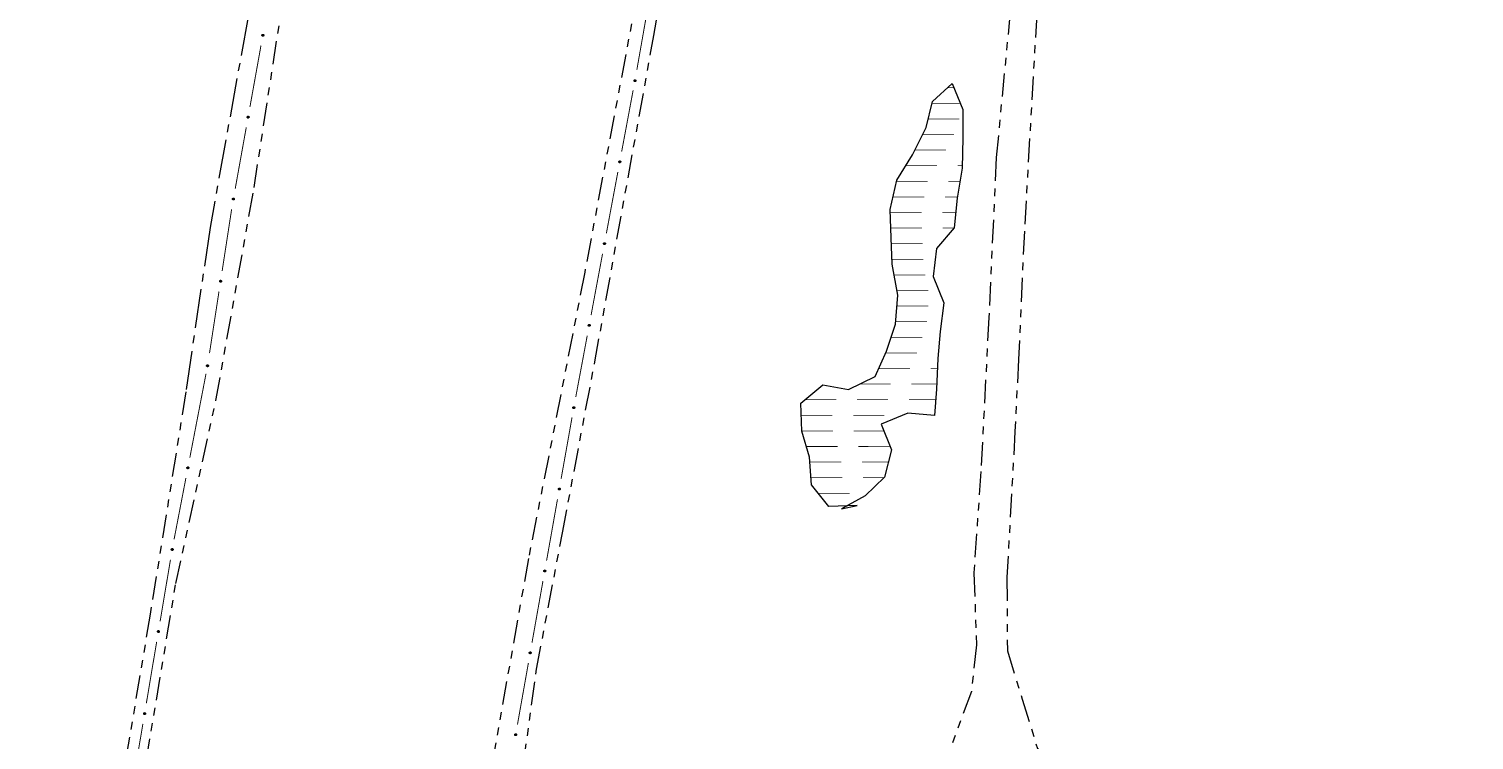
# Model space of a CAD drawing. Extents: x 211453 to 215163, y 4877397 to 4881305.
# Drawn here: x 212561.8 to 212840, y 4878526.8 to 4878663.6 of the extents above; entities that cross this region are included whole.
import ezdxf

# ---------------------------------------------------------------- set-up
doc = ezdxf.new("R2010")
doc.units = 0
doc.header["$LTSCALE"] = 1.5
doc.header["$MEASUREMENT"] = 0
for name, pattern in [('TRACO_00', [10, -10]), ('TRACO_13', [8, 5, -1, 1, -1]), ('TRACO_25', [8, 3, -1, 1, -1, 1, -1])]:
    doc.linetypes.add(name, pattern=pattern)
for name, color, linetype in [('HD-AREA-SUJ-INUND', 160, 'CONTINUOUS'), ('SV-EIXO-RUA-N-PAV', 6, 'CONTINUOUS'), ('SV-RUA-NAO-PAV', 7, 'CONTINUOUS')]:
    doc.layers.add(name, color=color, linetype=linetype)

# ---------------------------------------------------------------- blocks, each defined once
blk = doc.blocks.new('*X7')
at = {"layer": 'HD-AREA-SUJ-INUND', "const_width": 0.13}
for points in [[(212738.659277, 4878652.273195), (212739.659277, 4878652.273603)], [(212739.659277, 4878652.273603), (212739.859257, 4878652.273207)], [(212735.672146, 4878649.273132), (212740.672146, 4878649.274092)], [(212740.672146, 4878649.274092), (212741.10892, 4878649.273186)], [(212734.945104, 4878646.273092), (212740.945104, 4878646.274133)], [(212733.870715, 4878643.273048), (212739.870715, 4878643.274014)], [(212732.362403, 4878640.273), (212738.362403, 4878640.273887)], [(212730.59743, 4878637.272949), (212736.59743, 4878637.273765)], [(212740.59743, 4878637.274308), (212741.485349, 4878637.273058)], [(212728.826561, 4878634.272899), (212734.826561, 4878634.273668)], [(212738.826561, 4878634.274181), (212740.826561, 4878634.274438)], [(212740.826561, 4878634.274438), (212741.051783, 4878634.273021)], [(212728.160508, 4878631.272859), (212734.160508, 4878631.273623)], [(212738.160508, 4878631.274133), (212740.160508, 4878631.274388)], [(212740.160508, 4878631.274388), (212740.557611, 4878631.272983)], [(212727.643441, 4878628.272821), (212733.643441, 4878628.273579)], [(212737.643441, 4878628.274085), (212739.643441, 4878628.274338)], [(212739.643441, 4878628.274338), (212740.231205, 4878628.272947)], [(212727.738056, 4878625.272789), (212733.738056, 4878625.273561)], [(212737.738056, 4878625.274076), (212739.738056, 4878625.274334)], [(212739.738056, 4878625.274334), (212739.869804, 4878625.27291)], [(212727.844264, 4878622.272757), (212733.844263, 4878622.273631)], [(212727.969154, 4878619.272725), (212733.969154, 4878619.273658)], [(212728.38645, 4878616.272696), (212734.38645, 4878616.273676)], [(212728.935187, 4878613.272669), (212734.935187, 4878613.273617)], [(212728.926711, 4878610.272636), (212734.926711, 4878610.273536)], [(212728.679712, 4878607.2726), (212734.679712, 4878607.273508)], [(212727.797619, 4878604.272558), (212733.797618, 4878604.273439)], [(212726.757535, 4878601.272515), (212732.757535, 4878601.273361)], [(212736.757535, 4878601.273926), (212736.855866, 4878601.272616)], [(212725.403251, 4878598.272468), (212731.40325, 4878598.273269)], [(212735.40325, 4878598.273804), (212736.40325, 4878598.273937)], [(212736.40325, 4878598.273937), (212736.682834, 4878598.272581)], [(212721.674303, 4878595.272398), (212727.674303, 4878595.273096)], [(212731.674303, 4878595.273562), (212735.674303, 4878595.274027)], [(212735.674303, 4878595.274027), (212736.556941, 4878595.272547)], [(212711.215049, 4878592.27226), (212717.215049, 4878592.272799)], [(212721.215049, 4878592.273158), (212727.215049, 4878592.273697)], [(212731.215049, 4878592.274056), (212736.215049, 4878592.274504)], [(212736.215049, 4878592.274504), (212736.351595, 4878592.272512)], [(212710.484457, 4878589.27222), (212716.484457, 4878589.27283)], [(212720.484457, 4878589.273237), (212726.484457, 4878589.273847)], [(212736.039496, 4878589.272476), (212736.107333, 4878589.272476)], [(212710.60243, 4878586.272188), (212716.60243, 4878586.272866)], [(212720.60243, 4878586.273318), (212725.60243, 4878586.273883)], [(212725.60243, 4878586.273883), (212726.39321, 4878586.272346)], [(212711.485507, 4878583.272164), (212717.485507, 4878583.272835)], [(212721.485507, 4878583.273282), (212727.485507, 4878583.273952)], [(212712.173176, 4878580.272138), (212718.173176, 4878580.272831)], [(212722.173176, 4878580.273294), (212727.173176, 4878580.273871)], [(212727.173176, 4878580.273871), (212727.264697, 4878580.272289)], [(212712.388768, 4878577.272107), (212718.388768, 4878577.272827)], [(212722.388768, 4878577.273307), (212725.388768, 4878577.273666)], [(212725.388768, 4878577.273666), (212726.388174, 4878577.272247)], [(212713.791463, 4878574.272088), (212719.791462, 4878574.27296)]]:
    blk.add_lwpolyline(points, dxfattribs=at)

msp = doc.modelspace()

# ---------------------------------------------------------------- linework, layer by layer
at = {"layer": 'HD-AREA-SUJ-INUND', "linetype": 'TRACO_00'}
msp.add_polyline3d([(212721.250068, 4878571.901729, 13.158482), (212715.819497, 4878571.752213, 13.139564), (212712.487967, 4878575.891708, 13.139564), (212712.106444, 4878581.200735, 13.139564), (212710.604879, 4878586.209913, 13.139564), (212710.393355, 4878591.588912, 13.139564), (212714.672846, 4878595.147879, 13.139564), (212719.60365, 4878594.257634, 13.139564), (212724.723528, 4878596.76673, 13.139564), (212726.912424, 4878601.615628, 13.139564), (212728.641172, 4878606.804501, 13.139564), (212729.099672, 4878612.373408, 13.139564), (212728.007884, 4878618.34237, 13.139564), (212727.796445, 4878623.421426, 13.139564), (212727.624909, 4878628.86041, 13.139564), (212728.883471, 4878634.529232, 13.139564), (212731.912461, 4878639.37806, 13.139564), (212734.5413, 4878644.606849, 13.139564), (212735.760036, 4878649.635795, 13.139564), (212739.529505, 4878653.064829, 13.139564), (212741.591117, 4878648.115594, 13.139564), (212741.622642, 4878642.656625, 13.139564), (212741.474248, 4878636.837739, 13.139564), (212740.515762, 4878631.018921, 13.139564), (212739.927278, 4878625.340045, 13.139564), (212736.538, 4878621.381079, 13.139564), (212735.879439, 4878615.952162, 13.139564), (212737.921071, 4878610.922943, 13.139564), (212737.212527, 4878605.414045, 13.139564), (212736.763928, 4878600.205069, 13.139564), (212736.51555, 4878594.286211, 13.139564), (212736.106903, 4878589.267195, 13.139564), (212730.996215, 4878589.667548, 13.139564), (212725.846211, 4878587.598372, 13.139564), (212727.887821, 4878582.649137, 13.139564), (212726.509131, 4878577.390249, 13.139564), (212722.80972, 4878573.781242, 13.139564), (212718.249905, 4878571.2721, 13.139564)], close=True, dxfattribs=at)
at = {"layer": 'SV-EIXO-RUA-N-PAV', "const_width": 0.18}
for points in [[(212680.928091, 4878667.539132), (212678.842667, 4878655.721729)], [(212606.494106, 4878660.397063), (212604.366951, 4878648.587101)], [(212678.12829, 4878651.786092), (212675.92029, 4878639.990977)], [(212603.6579, 4878644.650446), (212601.530745, 4878632.840484)], [(212675.18429, 4878636.059272), (212672.976291, 4878624.264157)], [(212600.846565, 4878628.899674), (212599.018957, 4878617.039664)], [(212672.240291, 4878620.332452), (212670.032291, 4878608.537337)], [(212598.409754, 4878613.086327), (212596.582146, 4878601.226316)], [(212669.296291, 4878604.605632), (212667.088292, 4878592.810517)], [(212595.915795, 4878597.282894), (212595.15785, 4878593.35536)], [(212595.072627, 4878592.913752), (212592.798792, 4878581.131151)], [(212595.15785, 4878593.35536), (212595.072627, 4878592.913752)], [(212666.369146, 4878588.875736), (212664.26805, 4878577.06111)], [(212592.040847, 4878577.203618), (212589.767012, 4878565.421018)], [(212663.567684, 4878573.122901), (212661.466588, 4878561.308275)], [(212589.067603, 4878561.482914), (212587.077131, 4878549.649148)], [(212660.766223, 4878557.370066), (212658.665126, 4878545.55544)], [(212586.41364, 4878545.70456), (212584.423168, 4878533.870794)], [(212657.964761, 4878541.617231), (212655.863665, 4878529.802605)], [(212583.759677, 4878529.926205), (212581.769205, 4878518.092439)]]:
    msp.add_lwpolyline(points, dxfattribs=at)
at = {"layer": 'SV-EIXO-RUA-N-PAV'}
for points in [[(212606.982438, 4878662.487282), (212607.01091, 4878662.447515), (212607.027248, 4878662.407516), (212607.031273, 4878662.370232), (212607.026238, 4878662.336358), (212607.017185, 4878662.302283), (212607.000477, 4878662.269942), (212606.973983, 4878662.238155), (212606.934292, 4878662.209314), (212606.892216, 4878662.195271), (212606.855875, 4878662.189369), (212606.820251, 4878662.192585), (212606.787296, 4878662.201935), (212606.754276, 4878662.2204), (212606.722326, 4878662.247564), (212606.694291, 4878662.288177), (212606.678542, 4878662.327501), (212606.675596, 4878662.363666), (212606.679056, 4878662.39946), (212606.688716, 4878662.434136), (212606.705299, 4878662.465788), (212606.732707, 4878662.497908), (212606.773158, 4878662.525048), (212606.8122, 4878662.541203), (212606.848314, 4878662.544656), (212606.883477, 4878662.540456), (212606.917764, 4878662.531791), (212606.950972, 4878662.51635), (212606.982438, 4878662.487282)], [(212678.609428, 4878653.758064), (212678.637627, 4878653.718103), (212678.653691, 4878653.677992), (212678.65746, 4878653.640682), (212678.652194, 4878653.606843), (212678.642907, 4878653.572831), (212678.625978, 4878653.540606), (212678.599267, 4878653.509001), (212678.559379, 4878653.480433), (212678.517208, 4878653.466677), (212678.480827, 4878653.461025), (212678.445226, 4878653.464484), (212678.412336, 4878653.47406), (212678.379444, 4878653.492751), (212678.34768, 4878653.520133), (212678.319924, 4878653.560937), (212678.304445, 4878653.600368), (212678.301747, 4878653.636552), (212678.305451, 4878653.672322), (212678.315349, 4878653.706931), (212678.332148, 4878653.738469), (212678.359775, 4878653.7704), (212678.400412, 4878653.797262), (212678.439564, 4878653.813149), (212678.4757, 4878653.816355), (212678.510833, 4878653.811915), (212678.54506, 4878653.803015), (212678.578162, 4878653.787347), (212678.609428, 4878653.758064)], [(212604.146232, 4878646.740665), (212604.174703, 4878646.700899), (212604.191042, 4878646.660899), (212604.195066, 4878646.623615), (212604.190032, 4878646.589741), (212604.180979, 4878646.555666), (212604.164271, 4878646.523326), (212604.137777, 4878646.491539), (212604.098086, 4878646.462698), (212604.05601, 4878646.448654), (212604.019669, 4878646.442752), (212603.984044, 4878646.445968), (212603.95109, 4878646.455318), (212603.91807, 4878646.473784), (212603.886119, 4878646.500947), (212603.858085, 4878646.54156), (212603.842336, 4878646.580884), (212603.83939, 4878646.617049), (212603.84285, 4878646.652843), (212603.85251, 4878646.68752), (212603.869093, 4878646.719171), (212603.896501, 4878646.751292), (212603.936952, 4878646.778431), (212603.975994, 4878646.794586), (212604.012108, 4878646.798039), (212604.04727, 4878646.79384), (212604.081557, 4878646.785175), (212604.114766, 4878646.769733), (212604.146232, 4878646.740665)], [(212675.686929, 4878638.146097), (212675.715127, 4878638.106137), (212675.731191, 4878638.066026), (212675.73496, 4878638.028715), (212675.729694, 4878637.994877), (212675.720407, 4878637.960865), (212675.703479, 4878637.928639), (212675.676768, 4878637.897035), (212675.63688, 4878637.868466), (212675.594709, 4878637.854711), (212675.558328, 4878637.849058), (212675.522727, 4878637.852518), (212675.489837, 4878637.862093), (212675.456944, 4878637.880785), (212675.42518, 4878637.908167), (212675.397424, 4878637.94897), (212675.381945, 4878637.988402), (212675.379247, 4878638.024586), (212675.382952, 4878638.060355), (212675.392849, 4878638.094965), (212675.409649, 4878638.126502), (212675.437276, 4878638.158434), (212675.477912, 4878638.185296), (212675.517064, 4878638.201183), (212675.553201, 4878638.204388), (212675.588334, 4878638.199948), (212675.622561, 4878638.191049), (212675.655663, 4878638.17538), (212675.686929, 4878638.146097)], [(212601.310026, 4878630.994049), (212601.338497, 4878630.954282), (212601.354836, 4878630.914282), (212601.35886, 4878630.876999), (212601.353826, 4878630.843125), (212601.344772, 4878630.80905), (212601.328065, 4878630.776709), (212601.301571, 4878630.744922), (212601.26188, 4878630.716081), (212601.219804, 4878630.702037), (212601.183462, 4878630.696136), (212601.147838, 4878630.699352), (212601.114884, 4878630.708701), (212601.081864, 4878630.727167), (212601.049913, 4878630.754331), (212601.021878, 4878630.794943), (212601.00613, 4878630.834268), (212601.003184, 4878630.870433), (212601.006643, 4878630.906226), (212601.016303, 4878630.940903), (212601.032887, 4878630.972555), (212601.060294, 4878631.004675), (212601.100746, 4878631.031814), (212601.139788, 4878631.04797), (212601.175902, 4878631.051423), (212601.211064, 4878631.047223), (212601.245351, 4878631.038558), (212601.27856, 4878631.023117), (212601.310026, 4878630.994049)], [(212672.742929, 4878622.419277), (212672.771128, 4878622.379317), (212672.787192, 4878622.339206), (212672.790961, 4878622.301895), (212672.785695, 4878622.268057), (212672.776408, 4878622.234045), (212672.759479, 4878622.201819), (212672.732768, 4878622.170215), (212672.69288, 4878622.141646), (212672.650709, 4878622.127891), (212672.614328, 4878622.122238), (212672.578727, 4878622.125698), (212672.545837, 4878622.135273), (212672.512945, 4878622.153965), (212672.481181, 4878622.181347), (212672.453425, 4878622.22215), (212672.437946, 4878622.261582), (212672.435248, 4878622.297766), (212672.438953, 4878622.333535), (212672.44885, 4878622.368145), (212672.465649, 4878622.399682), (212672.493277, 4878622.431614), (212672.533913, 4878622.458476), (212672.573065, 4878622.474363), (212672.609201, 4878622.477569), (212672.644334, 4878622.473128), (212672.678561, 4878622.464229), (212672.711663, 4878622.44856), (212672.742929, 4878622.419277)], [(212598.845035, 4878615.188234), (212598.874504, 4878615.149201), (212598.891849, 4878615.109627), (212598.896816, 4878615.072457), (212598.89264, 4878615.038467), (212598.884452, 4878615.004174), (212598.868568, 4878614.971421), (212598.842887, 4878614.938974), (212598.803939, 4878614.909137), (212598.762232, 4878614.894033), (212598.726051, 4878614.887214), (212598.690357, 4878614.889527), (212598.657176, 4878614.89804), (212598.6237, 4878614.915664), (212598.591072, 4878614.942011), (212598.562018, 4878614.981901), (212598.54528, 4878615.020814), (212598.54142, 4878615.056893), (212598.543972, 4878615.092763), (212598.552752, 4878615.127673), (212598.568529, 4878615.159734), (212598.595115, 4878615.192538), (212598.634866, 4878615.220692), (212598.673487, 4878615.23783), (212598.709502, 4878615.242196), (212598.744759, 4878615.238887), (212598.779255, 4878615.231093), (212598.812844, 4878615.216497), (212598.845035, 4878615.188234)], [(212669.79893, 4878606.692457), (212669.827128, 4878606.652497), (212669.843192, 4878606.612386), (212669.846961, 4878606.575075), (212669.841695, 4878606.541237), (212669.832408, 4878606.507225), (212669.81548, 4878606.474999), (212669.788769, 4878606.443395), (212669.748881, 4878606.414826), (212669.70671, 4878606.401071), (212669.670329, 4878606.395418), (212669.634727, 4878606.398878), (212669.601838, 4878606.408453), (212669.568945, 4878606.427145), (212669.537181, 4878606.454527), (212669.509425, 4878606.49533), (212669.493946, 4878606.534762), (212669.491248, 4878606.570946), (212669.494953, 4878606.606715), (212669.50485, 4878606.641325), (212669.52165, 4878606.672862), (212669.549277, 4878606.704794), (212669.589913, 4878606.731656), (212669.629065, 4878606.747543), (212669.665202, 4878606.750749), (212669.700335, 4878606.746308), (212669.734562, 4878606.737409), (212669.767664, 4878606.72174), (212669.79893, 4878606.692457)], [(212596.342319, 4878598.912122), (212596.370294, 4878598.872004), (212596.386134, 4878598.831804), (212596.389694, 4878598.794473), (212596.384239, 4878598.760664), (212596.374763, 4878598.726705), (212596.357654, 4878598.694574), (212596.330767, 4878598.663119), (212596.290721, 4878598.634774), (212596.248473, 4878598.621254), (212596.212061, 4878598.615805), (212596.17648, 4878598.619464), (212596.143644, 4878598.629223), (212596.110857, 4878598.648097), (212596.079246, 4878598.675656), (212596.051718, 4878598.716614), (212596.03646, 4878598.756132), (212596.033964, 4878598.79233), (212596.037868, 4878598.828078), (212596.047958, 4878598.862632), (212596.064934, 4878598.894075), (212596.092739, 4878598.925852), (212596.133525, 4878598.952486), (212596.172765, 4878598.968155), (212596.208919, 4878598.971159), (212596.244026, 4878598.966522), (212596.278203, 4878598.957432), (212596.311217, 4878598.941579), (212596.342319, 4878598.912122)], [(212666.833942, 4878590.860614), (212666.862501, 4878590.82091), (212666.878928, 4878590.780947), (212666.883035, 4878590.743672), (212666.878075, 4878590.709787), (212666.869097, 4878590.675692), (212666.852461, 4878590.643315), (212666.826037, 4878590.611469), (212666.786409, 4878590.582541), (212666.744365, 4878590.568404), (212666.708036, 4878590.562423), (212666.672405, 4878590.56556), (212666.63943, 4878590.574837), (212666.60637, 4878590.593229), (212666.574359, 4878590.620323), (212666.546234, 4878590.660873), (212666.530399, 4878590.700163), (212666.527373, 4878590.736321), (212666.530754, 4878590.772123), (212666.540337, 4878590.806821), (212666.556851, 4878590.838509), (212666.584188, 4878590.870689), (212666.624579, 4878590.897918), (212666.663585, 4878590.914159), (212666.699692, 4878590.917692), (212666.734863, 4878590.91357), (212666.769169, 4878590.90498), (212666.802412, 4878590.889613), (212666.833942, 4878590.860614)], [(212592.555131, 4878579.287604), (212592.583106, 4878579.247486), (212592.598946, 4878579.207286), (212592.602507, 4878579.169955), (212592.597052, 4878579.136146), (212592.587575, 4878579.102187), (212592.570467, 4878579.070056), (212592.543579, 4878579.038601), (212592.503533, 4878579.010256), (212592.461286, 4878578.996736), (212592.424873, 4878578.991287), (212592.389292, 4878578.994946), (212592.356456, 4878579.004704), (212592.323669, 4878579.023579), (212592.292058, 4878579.051138), (212592.264531, 4878579.092096), (212592.249272, 4878579.131614), (212592.246776, 4878579.167812), (212592.25068, 4878579.20356), (212592.260771, 4878579.238114), (212592.277746, 4878579.269557), (212592.305551, 4878579.301334), (212592.346337, 4878579.327968), (212592.385577, 4878579.343637), (212592.421731, 4878579.346641), (212592.456839, 4878579.342004), (212592.491015, 4878579.332913), (212592.524029, 4878579.317061), (212592.555131, 4878579.287604)], [(212664.051404, 4878575.214192), (212664.079964, 4878575.174489), (212664.09639, 4878575.134525), (212664.100497, 4878575.09725), (212664.095538, 4878575.063365), (212664.086559, 4878575.02927), (212664.069923, 4878574.996893), (212664.043499, 4878574.965048), (212664.003872, 4878574.936119), (212663.961827, 4878574.921983), (212663.925499, 4878574.916001), (212663.889868, 4878574.919138), (212663.856893, 4878574.928415), (212663.823832, 4878574.946808), (212663.791822, 4878574.973901), (212663.763697, 4878575.014452), (212663.747862, 4878575.053741), (212663.744836, 4878575.0899), (212663.748217, 4878575.125701), (212663.7578, 4878575.160399), (212663.774314, 4878575.192087), (212663.80165, 4878575.224268), (212663.842042, 4878575.251496), (212663.881048, 4878575.267737), (212663.917154, 4878575.27127), (212663.952326, 4878575.267148), (212663.986632, 4878575.258559), (212664.019875, 4878575.243191), (212664.051404, 4878575.214192)], [(212589.531736, 4878563.57864), (212589.560666, 4878563.539205), (212589.577466, 4878563.499397), (212589.581921, 4878563.462162), (212589.577279, 4878563.428232), (212589.56862, 4878563.394055), (212589.552287, 4878563.361523), (212589.526162, 4878563.329432), (212589.486807, 4878563.300134), (212589.444897, 4878563.285605), (212589.408626, 4878563.279283), (212589.372967, 4878563.282087), (212589.339907, 4878563.291055), (212589.306676, 4878563.309138), (212589.274413, 4878563.33593), (212589.24591, 4878563.376216), (212589.229708, 4878563.415356), (212589.226344, 4878563.451484), (212589.22939, 4878563.487316), (212589.238648, 4878563.522102), (212589.254864, 4878563.553943), (212589.281899, 4878563.586378), (212589.322034, 4878563.613983), (212589.360887, 4878563.630589), (212589.396958, 4878563.634459), (212589.432167, 4878563.630666), (212589.466552, 4878563.622398), (212589.499937, 4878563.607342), (212589.531736, 4878563.57864)], [(212661.249943, 4878559.461357), (212661.278502, 4878559.421654), (212661.294929, 4878559.38169), (212661.299035, 4878559.344415), (212661.294076, 4878559.31053), (212661.285097, 4878559.276435), (212661.268462, 4878559.244058), (212661.242037, 4878559.212213), (212661.20241, 4878559.183284), (212661.160365, 4878559.169148), (212661.124037, 4878559.163166), (212661.088406, 4878559.166303), (212661.055431, 4878559.17558), (212661.02237, 4878559.193973), (212660.99036, 4878559.221066), (212660.962235, 4878559.261617), (212660.9464, 4878559.300906), (212660.943374, 4878559.337065), (212660.946755, 4878559.372866), (212660.956338, 4878559.407564), (212660.972852, 4878559.439252), (212661.000189, 4878559.471433), (212661.04058, 4878559.498661), (212661.079586, 4878559.514902), (212661.115693, 4878559.518435), (212661.150864, 4878559.514313), (212661.18517, 4878559.505724), (212661.218413, 4878559.490356), (212661.249943, 4878559.461357)], [(212586.877773, 4878547.800285), (212586.906703, 4878547.76085), (212586.923503, 4878547.721042), (212586.927958, 4878547.683807), (212586.923316, 4878547.649877), (212586.914657, 4878547.6157), (212586.898324, 4878547.583168), (212586.872199, 4878547.551077), (212586.832845, 4878547.521779), (212586.790934, 4878547.50725), (212586.754663, 4878547.500929), (212586.719004, 4878547.503732), (212586.685944, 4878547.5127), (212586.652713, 4878547.530783), (212586.62045, 4878547.557576), (212586.591947, 4878547.597861), (212586.575745, 4878547.637001), (212586.572381, 4878547.67313), (212586.575427, 4878547.708961), (212586.584685, 4878547.743747), (212586.600901, 4878547.775588), (212586.627936, 4878547.808023), (212586.668071, 4878547.835628), (212586.706924, 4878547.852234), (212586.742995, 4878547.856104), (212586.778204, 4878547.852311), (212586.812589, 4878547.844043), (212586.845974, 4878547.828987), (212586.877773, 4878547.800285)], [(212658.448481, 4878543.708522), (212658.47704, 4878543.668818), (212658.493467, 4878543.628855), (212658.497574, 4878543.59158), (212658.492614, 4878543.557695), (212658.483636, 4878543.5236), (212658.467, 4878543.491223), (212658.440576, 4878543.459378), (212658.400948, 4878543.430449), (212658.358904, 4878543.416312), (212658.322575, 4878543.410331), (212658.286944, 4878543.413468), (212658.253969, 4878543.422745), (212658.220909, 4878543.441138), (212658.188898, 4878543.468231), (212658.160774, 4878543.508782), (212658.144938, 4878543.548071), (212658.141913, 4878543.58423), (212658.145293, 4878543.620031), (212658.154877, 4878543.654729), (212658.17139, 4878543.686417), (212658.198727, 4878543.718598), (212658.239118, 4878543.745826), (212658.278125, 4878543.762067), (212658.314231, 4878543.7656), (212658.349402, 4878543.761478), (212658.383708, 4878543.752889), (212658.416951, 4878543.737521), (212658.448481, 4878543.708522)], [(212584.223811, 4878532.02193), (212584.25274, 4878531.982495), (212584.26954, 4878531.942687), (212584.273995, 4878531.905452), (212584.269353, 4878531.871522), (212584.260694, 4878531.837345), (212584.244362, 4878531.804813), (212584.218237, 4878531.772722), (212584.178882, 4878531.743424), (212584.136971, 4878531.728895), (212584.1007, 4878531.722574), (212584.065041, 4878531.725377), (212584.031981, 4878531.734345), (212583.99875, 4878531.752428), (212583.966487, 4878531.779221), (212583.937985, 4878531.819507), (212583.921782, 4878531.858646), (212583.918418, 4878531.894775), (212583.921464, 4878531.930606), (212583.930722, 4878531.965392), (212583.946939, 4878531.997233), (212583.973973, 4878532.029668), (212584.014108, 4878532.057273), (212584.052961, 4878532.073879), (212584.089032, 4878532.077749), (212584.124241, 4878532.073957), (212584.158626, 4878532.065688), (212584.192011, 4878532.050632), (212584.223811, 4878532.02193)], [(212655.647019, 4878527.955687), (212655.675578, 4878527.915983), (212655.692005, 4878527.87602), (212655.696112, 4878527.838745), (212655.691152, 4878527.80486), (212655.682174, 4878527.770765), (212655.665538, 4878527.738388), (212655.639114, 4878527.706543), (212655.599487, 4878527.677614), (212655.557442, 4878527.663477), (212655.521113, 4878527.657496), (212655.485482, 4878527.660633), (212655.452507, 4878527.66991), (212655.419447, 4878527.688303), (212655.387436, 4878527.715396), (212655.359312, 4878527.755947), (212655.343476, 4878527.795236), (212655.340451, 4878527.831395), (212655.343831, 4878527.867196), (212655.353415, 4878527.901894), (212655.369928, 4878527.933582), (212655.397265, 4878527.965763), (212655.437657, 4878527.992991), (212655.476663, 4878528.009232), (212655.512769, 4878528.012765), (212655.547941, 4878528.008643), (212655.582247, 4878528.000054), (212655.615489, 4878527.984686), (212655.647019, 4878527.955687)]]:
    msp.add_lwpolyline(points, close=True, dxfattribs=at)
for points in [[(212606.688716, 4878662.434136), (212606.678542, 4878662.327501)], [(212606.696863, 4878662.445578), (212606.687072, 4878662.31424)], [(212606.705299, 4878662.465788), (212606.694291, 4878662.288177)], [(212606.720368, 4878662.476007), (212606.709226, 4878662.275588)], [(212606.732707, 4878662.497908), (212606.722326, 4878662.247564)], [(212606.753757, 4878662.507428), (212606.738337, 4878662.237069)], [(212606.773158, 4878662.525048), (212606.754276, 4878662.2204)], [(212606.791309, 4878662.531167), (212606.770592, 4878662.216008)], [(212606.8122, 4878662.541203), (212606.787296, 4878662.201935)], [(212606.828885, 4878662.53965), (212606.803815, 4878662.200319)], [(212606.848314, 4878662.544656), (212606.820251, 4878662.192585)], [(212606.86501, 4878662.540076), (212606.835803, 4878662.193171)], [(212606.883477, 4878662.540456), (212606.855875, 4878662.189369)], [(212606.901027, 4878662.532202), (212606.876682, 4878662.1969)], [(212606.917764, 4878662.531791), (212606.892216, 4878662.195271)], [(212606.93339, 4878662.519441), (212606.914501, 4878662.206726)], [(212606.950972, 4878662.51635), (212606.934292, 4878662.209314)], [(212606.964786, 4878662.501307), (212606.952911, 4878662.227537)], [(212606.982438, 4878662.487282), (212606.973983, 4878662.238155)], [(212606.997066, 4878662.464991), (212606.988127, 4878662.261402)], [(212607.01091, 4878662.447515), (212607.000477, 4878662.269942)], [(212607.020322, 4878662.424754), (212607.009429, 4878662.295)], [(212607.027248, 4878662.407516), (212607.017185, 4878662.302283)], [(212678.315349, 4878653.706931), (212678.304445, 4878653.600368)], [(212678.323575, 4878653.718317), (212678.312884, 4878653.587049)], [(212678.332148, 4878653.738469), (212678.319924, 4878653.560937)], [(212678.347287, 4878653.748584), (212678.334773, 4878653.548246)], [(212678.359775, 4878653.7704), (212678.34768, 4878653.520133)], [(212678.380891, 4878653.779776), (212678.363619, 4878653.509529)], [(212678.400412, 4878653.797262), (212678.379444, 4878653.492751)], [(212678.418604, 4878653.803257), (212678.395729, 4878653.488247)], [(212678.439564, 4878653.813149), (212678.412336, 4878653.47406)], [(212678.456237, 4878653.811482), (212678.428843, 4878653.472331)], [(212678.4757, 4878653.816355), (212678.445226, 4878653.464484)], [(212678.492365, 4878653.811661), (212678.460782, 4878653.464964)], [(212678.510833, 4878653.811915), (212678.480827, 4878653.461025)], [(212678.528327, 4878653.80354), (212678.501686, 4878653.468412)], [(212678.54506, 4878653.803015), (212678.517208, 4878653.466677)], [(212678.560602, 4878653.790558), (212678.539571, 4878653.477979)], [(212678.578162, 4878653.787347), (212678.559379, 4878653.480433)], [(212678.591873, 4878653.77221), (212678.578123, 4878653.498527)], [(212678.609428, 4878653.758064), (212678.599267, 4878653.509001)], [(212678.623904, 4878653.735673), (212678.613569, 4878653.53215)], [(212678.637627, 4878653.718103), (212678.625978, 4878653.540606)], [(212678.646883, 4878653.695277), (212678.635102, 4878653.565601)], [(212678.653691, 4878653.677992), (212678.642907, 4878653.572831)], [(212603.85251, 4878646.68752), (212603.842336, 4878646.580884)], [(212603.860657, 4878646.698962), (212603.850866, 4878646.567623)], [(212603.869093, 4878646.719171), (212603.858085, 4878646.54156)], [(212603.884162, 4878646.72939), (212603.87302, 4878646.528971)], [(212603.896501, 4878646.751292), (212603.886119, 4878646.500947)], [(212603.917551, 4878646.760811), (212603.902131, 4878646.490452)], [(212603.936952, 4878646.778431), (212603.91807, 4878646.473784)], [(212603.955102, 4878646.78455), (212603.934386, 4878646.469391)], [(212603.975994, 4878646.794586), (212603.95109, 4878646.455318)], [(212603.992679, 4878646.793033), (212603.967609, 4878646.453702)], [(212604.012108, 4878646.798039), (212603.984044, 4878646.445968)], [(212604.028804, 4878646.793459), (212603.999597, 4878646.446554)], [(212604.04727, 4878646.79384), (212604.019669, 4878646.442752)], [(212604.064821, 4878646.785585), (212604.040476, 4878646.450283)], [(212604.081557, 4878646.785175), (212604.05601, 4878646.448654)], [(212604.097184, 4878646.772824), (212604.078294, 4878646.460109)], [(212604.114766, 4878646.769733), (212604.098086, 4878646.462698)], [(212604.12858, 4878646.754691), (212604.116705, 4878646.48092)], [(212604.146232, 4878646.740665), (212604.137777, 4878646.491539)], [(212604.16086, 4878646.718374), (212604.15192, 4878646.514785)], [(212604.174703, 4878646.700899), (212604.164271, 4878646.523326)], [(212604.184116, 4878646.678137), (212604.173223, 4878646.548383)], [(212604.191042, 4878646.660899), (212604.180979, 4878646.555666)], [(212675.392849, 4878638.094965), (212675.381945, 4878637.988402)], [(212675.401075, 4878638.106351), (212675.390385, 4878637.975083)], [(212675.409649, 4878638.126502), (212675.397424, 4878637.94897)], [(212675.424788, 4878638.136618), (212675.412273, 4878637.936279)], [(212675.437276, 4878638.158434), (212675.42518, 4878637.908167)], [(212675.458391, 4878638.167809), (212675.44112, 4878637.897562)], [(212675.477912, 4878638.185296), (212675.456944, 4878637.880785)], [(212675.496104, 4878638.19129), (212675.47323, 4878637.876281)], [(212675.517064, 4878638.201183), (212675.489837, 4878637.862093)], [(212675.533738, 4878638.199516), (212675.506344, 4878637.860364)], [(212675.553201, 4878638.204388), (212675.522727, 4878637.852518)], [(212675.569865, 4878638.199694), (212675.538282, 4878637.852997)], [(212675.588334, 4878638.199948), (212675.558328, 4878637.849058)], [(212675.605827, 4878638.191574), (212675.579186, 4878637.856446)], [(212675.622561, 4878638.191049), (212675.594709, 4878637.854711)], [(212675.638102, 4878638.178591), (212675.617071, 4878637.866013)], [(212675.655663, 4878638.17538), (212675.63688, 4878637.868466)], [(212675.669373, 4878638.160243), (212675.655623, 4878637.886561)], [(212675.686929, 4878638.146097), (212675.676768, 4878637.897035)], [(212675.701404, 4878638.123706), (212675.69107, 4878637.920184)], [(212675.715127, 4878638.106137), (212675.703479, 4878637.928639)], [(212675.724383, 4878638.083311), (212675.712602, 4878637.953635)], [(212675.731191, 4878638.066026), (212675.720407, 4878637.960865)], [(212601.016303, 4878630.940903), (212601.00613, 4878630.834268)], [(212601.024451, 4878630.952345), (212601.01466, 4878630.821007)], [(212601.032887, 4878630.972555), (212601.021878, 4878630.794943)], [(212601.047956, 4878630.982774), (212601.036814, 4878630.782354)], [(212601.060294, 4878631.004675), (212601.049913, 4878630.754331)], [(212601.081345, 4878631.014195), (212601.065925, 4878630.743836)], [(212601.100746, 4878631.031814), (212601.081864, 4878630.727167)], [(212601.118896, 4878631.037934), (212601.09818, 4878630.722775)], [(212601.139788, 4878631.04797), (212601.114884, 4878630.708701)], [(212601.156473, 4878631.046417), (212601.131402, 4878630.707086)], [(212601.175902, 4878631.051423), (212601.147838, 4878630.699352)], [(212601.192598, 4878631.046843), (212601.16339, 4878630.699937)], [(212601.211064, 4878631.047223), (212601.183462, 4878630.696136)], [(212601.228615, 4878631.038969), (212601.20427, 4878630.703666)], [(212601.245351, 4878631.038558), (212601.219804, 4878630.702037)], [(212601.260978, 4878631.026207), (212601.242088, 4878630.713492)], [(212601.27856, 4878631.023117), (212601.26188, 4878630.716081)], [(212601.292374, 4878631.008074), (212601.280499, 4878630.734304)], [(212601.310026, 4878630.994049), (212601.301571, 4878630.744922)], [(212601.324654, 4878630.971757), (212601.315714, 4878630.768169)], [(212601.338497, 4878630.954282), (212601.328065, 4878630.776709)], [(212601.347909, 4878630.93152), (212601.337017, 4878630.801767)], [(212601.354836, 4878630.914282), (212601.344772, 4878630.80905)], [(212672.44885, 4878622.368145), (212672.437946, 4878622.261582)], [(212672.457076, 4878622.379531), (212672.446385, 4878622.248263)], [(212672.465649, 4878622.399682), (212672.453425, 4878622.22215)], [(212672.480788, 4878622.409798), (212672.468274, 4878622.209459)], [(212672.493277, 4878622.431614), (212672.481181, 4878622.181347)], [(212672.514392, 4878622.440989), (212672.49712, 4878622.170742)], [(212672.533913, 4878622.458476), (212672.512945, 4878622.153965)], [(212672.552105, 4878622.46447), (212672.52923, 4878622.149461)], [(212672.573065, 4878622.474363), (212672.545837, 4878622.135273)], [(212672.589739, 4878622.472696), (212672.562344, 4878622.133544)], [(212672.609201, 4878622.477569), (212672.578727, 4878622.125698)], [(212672.625866, 4878622.472874), (212672.594283, 4878622.126177)], [(212672.644334, 4878622.473128), (212672.614328, 4878622.122238)], [(212672.661828, 4878622.464754), (212672.635187, 4878622.129626)], [(212672.678561, 4878622.464229), (212672.650709, 4878622.127891)], [(212672.694103, 4878622.451771), (212672.673072, 4878622.139193)], [(212672.711663, 4878622.44856), (212672.69288, 4878622.141646)], [(212672.725374, 4878622.433423), (212672.711624, 4878622.159741)], [(212672.742929, 4878622.419277), (212672.732768, 4878622.170215)], [(212672.757405, 4878622.396886), (212672.74707, 4878622.193364)], [(212672.771128, 4878622.379317), (212672.759479, 4878622.201819)], [(212672.780384, 4878622.356491), (212672.768603, 4878622.226815)], [(212672.787192, 4878622.339206), (212672.776408, 4878622.234045)], [(212598.552752, 4878615.127673), (212598.54528, 4878615.020814)], [(212598.560607, 4878615.139317), (212598.554143, 4878615.007773)], [(212598.568529, 4878615.159734), (212598.562018, 4878614.981901)], [(212598.583334, 4878615.170331), (212598.577268, 4878614.969694)], [(212598.595115, 4878615.192538), (212598.591072, 4878614.942011)], [(212598.615918, 4878615.202587), (212598.607344, 4878614.931924)], [(212598.634866, 4878615.220692), (212598.6237, 4878614.915664)], [(212598.652856, 4878615.227268), (212598.640122, 4878614.911686)], [(212598.673487, 4878615.23783), (212598.657176, 4878614.89804)], [(212598.690206, 4878615.2367), (212598.673731, 4878614.896843)], [(212598.709502, 4878615.242196), (212598.690357, 4878614.889527)], [(212598.726309, 4878615.23804), (212598.705889, 4878614.890506)], [(212598.744759, 4878615.238887), (212598.726051, 4878614.887214)], [(212598.762513, 4878615.23108), (212598.746661, 4878614.895269)], [(212598.779255, 4878615.231093), (212598.762232, 4878614.894033)], [(212598.795189, 4878615.219141), (212598.784219, 4878614.906049)], [(212598.812844, 4878615.216497), (212598.803939, 4878614.909137)], [(212598.827034, 4878615.201809), (212598.82209, 4878614.927825)], [(212598.845035, 4878615.188234), (212598.842887, 4878614.938974)], [(212598.860223, 4878615.16632), (212598.856438, 4878614.962571)], [(212598.874504, 4878615.149201), (212598.868568, 4878614.971421)], [(212598.884489, 4878615.126685), (212598.876884, 4878614.996697)], [(212598.891849, 4878615.109627), (212598.884452, 4878615.004174)], [(212669.50485, 4878606.641325), (212669.493946, 4878606.534762)], [(212669.513076, 4878606.652711), (212669.502386, 4878606.521443)], [(212669.52165, 4878606.672862), (212669.509425, 4878606.49533)], [(212669.536789, 4878606.682978), (212669.524274, 4878606.482639)], [(212669.549277, 4878606.704794), (212669.537181, 4878606.454527)], [(212669.570392, 4878606.714169), (212669.553121, 4878606.443922)], [(212669.589913, 4878606.731656), (212669.568945, 4878606.427145)], [(212669.608105, 4878606.73765), (212669.585231, 4878606.422641)], [(212669.629065, 4878606.747543), (212669.601838, 4878606.408453)], [(212669.645739, 4878606.745876), (212669.618345, 4878606.406724)], [(212669.665202, 4878606.750749), (212669.634727, 4878606.398878)], [(212669.681866, 4878606.746054), (212669.650283, 4878606.399357)], [(212669.700335, 4878606.746308), (212669.670329, 4878606.395418)], [(212669.717828, 4878606.737934), (212669.691187, 4878606.402806)], [(212669.734562, 4878606.737409), (212669.70671, 4878606.401071)], [(212669.750103, 4878606.724951), (212669.729072, 4878606.412373)], [(212669.767664, 4878606.72174), (212669.748881, 4878606.414826)], [(212669.781374, 4878606.706603), (212669.767624, 4878606.432921)], [(212669.79893, 4878606.692457), (212669.788769, 4878606.443395)], [(212669.813405, 4878606.670066), (212669.803071, 4878606.466544)], [(212669.827128, 4878606.652497), (212669.81548, 4878606.474999)], [(212669.836384, 4878606.629671), (212669.824603, 4878606.499995)], [(212669.843192, 4878606.612386), (212669.832408, 4878606.507225)], [(212596.047958, 4878598.862632), (212596.03646, 4878598.756132)], [(212596.056248, 4878598.873972), (212596.044824, 4878598.742765)], [(212596.064934, 4878598.894075), (212596.051718, 4878598.716614)], [(212596.080129, 4878598.904106), (212596.066496, 4878598.703841)], [(212596.092739, 4878598.925852), (212596.079246, 4878598.675656)], [(212596.113906, 4878598.935109), (212596.095126, 4878598.664963)], [(212596.133525, 4878598.952486), (212596.110857, 4878598.648097)], [(212596.15175, 4878598.95838), (212596.127116, 4878598.643503)], [(212596.172765, 4878598.968155), (212596.143644, 4878598.629223)], [(212596.189429, 4878598.966395), (212596.160141, 4878598.627401)], [(212596.208919, 4878598.971159), (212596.17648, 4878598.619464)], [(212596.225557, 4878598.966371), (212596.192038, 4878598.619856)], [(212596.244026, 4878598.966522), (212596.212061, 4878598.615805)], [(212596.261473, 4878598.95805), (212596.232961, 4878598.623076)], [(212596.278203, 4878598.957432), (212596.248473, 4878598.621254)], [(212596.293675, 4878598.944887), (212596.270898, 4878598.632432)], [(212596.311217, 4878598.941579), (212596.290721, 4878598.634774)], [(212596.324843, 4878598.926365), (212596.309564, 4878598.652764)], [(212596.342319, 4878598.912122), (212596.330767, 4878598.663119)], [(212596.356669, 4878598.88965), (212596.345199, 4878598.686188)], [(212596.370294, 4878598.872004), (212596.357654, 4878598.694574)], [(212596.379422, 4878598.849127), (212596.366917, 4878598.719519)], [(212596.386134, 4878598.831804), (212596.374763, 4878598.726705)], [(212666.540337, 4878590.806821), (212666.530399, 4878590.700163)], [(212666.54846, 4878590.81828), (212666.538958, 4878590.686921)], [(212666.556851, 4878590.838509), (212666.546234, 4878590.660873)], [(212666.571898, 4878590.848761), (212666.561198, 4878590.648317)], [(212666.584188, 4878590.870689), (212666.574359, 4878590.620323)], [(212666.605217, 4878590.880255), (212666.590393, 4878590.609863)], [(212666.624579, 4878590.897918), (212666.60637, 4878590.593229)], [(212666.642716, 4878590.904077), (212666.622695, 4878590.588873)], [(212666.663585, 4878590.914159), (212666.63943, 4878590.574837)], [(212666.680274, 4878590.912643), (212666.655952, 4878590.573257)], [(212666.699692, 4878590.917692), (212666.672405, 4878590.56556)], [(212666.716398, 4878590.913149), (212666.687956, 4878590.56618)], [(212666.734863, 4878590.91357), (212666.708036, 4878590.562423)], [(212666.752432, 4878590.905354), (212666.728827, 4878590.569999)], [(212666.769169, 4878590.90498), (212666.744365, 4878590.568404)], [(212666.784823, 4878590.892664), (212666.766623, 4878590.579908)], [(212666.802412, 4878590.889613), (212666.786409, 4878590.582541)], [(212666.816259, 4878590.8746), (212666.804988, 4878590.600804)], [(212666.833942, 4878590.860614), (212666.826037, 4878590.611469)], [(212666.848619, 4878590.838355), (212666.840129, 4878590.634747)], [(212666.862501, 4878590.82091), (212666.852461, 4878590.643315)], [(212666.871963, 4878590.798169), (212666.861357, 4878590.668392)], [(212666.878928, 4878590.780947), (212666.869097, 4878590.675692)], [(212592.260771, 4878579.238114), (212592.249272, 4878579.131614)], [(212592.26906, 4878579.249454), (212592.257637, 4878579.118247)], [(212592.277746, 4878579.269557), (212592.264531, 4878579.092096)], [(212592.292942, 4878579.279588), (212592.279309, 4878579.079323)], [(212592.305551, 4878579.301334), (212592.292058, 4878579.051138)], [(212592.326719, 4878579.310591), (212592.307938, 4878579.040445)], [(212592.346337, 4878579.327968), (212592.323669, 4878579.023579)], [(212592.364562, 4878579.333861), (212592.339929, 4878579.018985)], [(212592.385577, 4878579.343637), (212592.356456, 4878579.004704)], [(212592.402241, 4878579.341877), (212592.372954, 4878579.002883)], [(212592.421731, 4878579.346641), (212592.389292, 4878578.994946)], [(212592.438369, 4878579.341853), (212592.40485, 4878578.995338)], [(212592.456839, 4878579.342004), (212592.424873, 4878578.991287)], [(212592.474285, 4878579.333532), (212592.445773, 4878578.998558)], [(212592.491015, 4878579.332913), (212592.461286, 4878578.996736)], [(212592.506487, 4878579.320369), (212592.483711, 4878579.007914)], [(212592.524029, 4878579.317061), (212592.503533, 4878579.010256)], [(212592.537655, 4878579.301847), (212592.522377, 4878579.028246)], [(212592.555131, 4878579.287604), (212592.543579, 4878579.038601)], [(212592.569481, 4878579.265132), (212592.558011, 4878579.06167)], [(212592.583106, 4878579.247486), (212592.570467, 4878579.070056)], [(212592.592235, 4878579.224609), (212592.57973, 4878579.095001)], [(212592.598946, 4878579.207286), (212592.587575, 4878579.102187)], [(212663.7578, 4878575.160399), (212663.747862, 4878575.053741)], [(212663.765923, 4878575.171859), (212663.756421, 4878575.040499)], [(212663.774314, 4878575.192087), (212663.763697, 4878575.014452)], [(212663.78936, 4878575.202339), (212663.778661, 4878575.001896)], [(212663.80165, 4878575.224268), (212663.791822, 4878574.973901)], [(212663.82268, 4878575.233834), (212663.807856, 4878574.963441)], [(212663.842042, 4878575.251496), (212663.823832, 4878574.946808)], [(212663.860179, 4878575.257656), (212663.840158, 4878574.942452)], [(212663.881048, 4878575.267737), (212663.856893, 4878574.928415)], [(212663.897736, 4878575.266222), (212663.873415, 4878574.926836)], [(212663.917154, 4878575.27127), (212663.889868, 4878574.919138)], [(212663.93386, 4878575.266727), (212663.905418, 4878574.919758)], [(212663.952326, 4878575.267148), (212663.925499, 4878574.916001)], [(212663.969895, 4878575.258933), (212663.94629, 4878574.923577)], [(212663.986632, 4878575.258559), (212663.961827, 4878574.921983)], [(212664.002286, 4878575.246243), (212663.984086, 4878574.933487)], [(212664.019875, 4878575.243191), (212664.003872, 4878574.936119)], [(212664.033722, 4878575.228179), (212664.022451, 4878574.954383)], [(212664.051404, 4878575.214192), (212664.043499, 4878574.965048)], [(212664.066082, 4878575.191933), (212664.057591, 4878574.988325)], [(212664.079964, 4878575.174489), (212664.069923, 4878574.996893)], [(212664.089426, 4878575.151748), (212664.07882, 4878575.02197)], [(212664.09639, 4878575.134525), (212664.086559, 4878575.02927)], [(212589.238648, 4878563.522102), (212589.229708, 4878563.415356)], [(212589.246663, 4878563.533637), (212589.238391, 4878563.402194)], [(212589.254864, 4878563.553943), (212589.24591, 4878563.376216)], [(212589.269815, 4878563.564335), (212589.260991, 4878563.363801)], [(212589.281899, 4878563.586378), (212589.274413, 4878563.33593)], [(212589.302838, 4878563.59614), (212589.290545, 4878563.325621)], [(212589.322034, 4878563.613983), (212589.306676, 4878563.309138)], [(212589.340112, 4878563.620312), (212589.323041, 4878563.304934)], [(212589.360887, 4878563.630589), (212589.339907, 4878563.291055)], [(212589.377588, 4878563.629229), (212589.356443, 4878563.28963)], [(212589.396958, 4878563.634459), (212589.372967, 4878563.282087)], [(212589.413706, 4878563.630072), (212589.388511, 4878563.282853)], [(212589.432167, 4878563.630666), (212589.408626, 4878563.279283)], [(212589.449811, 4878563.622615), (212589.429345, 4878563.287054)], [(212589.466552, 4878563.622398), (212589.444897, 4878563.285605)], [(212589.48232, 4878563.610229), (212589.467047, 4878563.297316)], [(212589.499937, 4878563.607342), (212589.486807, 4878563.300134)], [(212589.513924, 4878563.59246), (212589.505214, 4878563.31857)], [(212589.531736, 4878563.57864), (212589.526162, 4878563.329432)], [(212589.546622, 4878563.556519), (212589.540036, 4878563.35284)], [(212589.560666, 4878563.539205), (212589.552287, 4878563.361523)], [(212589.570341, 4878563.516553), (212589.560949, 4878563.386682)], [(212589.577466, 4878563.499397), (212589.56862, 4878563.394055)], [(212660.956338, 4878559.407564), (212660.9464, 4878559.300906)], [(212660.964461, 4878559.419024), (212660.954959, 4878559.287664)], [(212660.972852, 4878559.439252), (212660.962235, 4878559.261617)], [(212660.987899, 4878559.449504), (212660.977199, 4878559.249061)], [(212661.000189, 4878559.471433), (212660.99036, 4878559.221066)], [(212661.021218, 4878559.480999), (212661.006394, 4878559.210606)], [(212661.04058, 4878559.498661), (212661.02237, 4878559.193973)], [(212661.058717, 4878559.50482), (212661.038696, 4878559.189617)], [(212661.079586, 4878559.514902), (212661.055431, 4878559.17558)], [(212661.096275, 4878559.513387), (212661.071953, 4878559.174001)], [(212661.115693, 4878559.518435), (212661.088406, 4878559.166303)], [(212661.132399, 4878559.513892), (212661.103957, 4878559.166923)], [(212661.150864, 4878559.514313), (212661.124037, 4878559.163166)], [(212661.168433, 4878559.506098), (212661.144828, 4878559.170742)], [(212661.18517, 4878559.505724), (212661.160365, 4878559.169148)], [(212661.200824, 4878559.493408), (212661.182624, 4878559.180652)], [(212661.218413, 4878559.490356), (212661.20241, 4878559.183284)], [(212661.23226, 4878559.475344), (212661.220989, 4878559.201548)], [(212661.249943, 4878559.461357), (212661.242037, 4878559.212213)], [(212661.26462, 4878559.439098), (212661.25613, 4878559.23549)], [(212661.278502, 4878559.421654), (212661.268462, 4878559.244058)], [(212661.287964, 4878559.398913), (212661.277358, 4878559.269135)], [(212661.294929, 4878559.38169), (212661.285097, 4878559.276435)], [(212586.584685, 4878547.743747), (212586.575745, 4878547.637001)], [(212586.5927, 4878547.755282), (212586.584428, 4878547.623839)], [(212586.600901, 4878547.775588), (212586.591947, 4878547.597861)], [(212586.615852, 4878547.78598), (212586.607028, 4878547.585446)], [(212586.627936, 4878547.808023), (212586.62045, 4878547.557576)], [(212586.648875, 4878547.817785), (212586.636582, 4878547.547266)], [(212586.668071, 4878547.835628), (212586.652713, 4878547.530783)], [(212586.686149, 4878547.841957), (212586.669078, 4878547.52658)], [(212586.706924, 4878547.852234), (212586.685944, 4878547.5127)], [(212586.723625, 4878547.850874), (212586.70248, 4878547.511276)], [(212586.742995, 4878547.856104), (212586.719004, 4878547.503732)], [(212586.759743, 4878547.851717), (212586.734548, 4878547.504498)], [(212586.778204, 4878547.852311), (212586.754663, 4878547.500929)], [(212586.795849, 4878547.844261), (212586.775382, 4878547.508699)], [(212586.812589, 4878547.844043), (212586.790934, 4878547.50725)], [(212586.828357, 4878547.831874), (212586.813084, 4878547.518962)], [(212586.845974, 4878547.828987), (212586.832845, 4878547.521779)], [(212586.859961, 4878547.814105), (212586.851251, 4878547.540216)], [(212586.877773, 4878547.800285), (212586.872199, 4878547.551077)], [(212586.892659, 4878547.778164), (212586.886073, 4878547.574486)], [(212586.906703, 4878547.76085), (212586.898324, 4878547.583168)], [(212586.916378, 4878547.738198), (212586.906986, 4878547.608328)], [(212586.923503, 4878547.721042), (212586.914657, 4878547.6157)], [(212658.154877, 4878543.654729), (212658.144938, 4878543.548071)], [(212658.162999, 4878543.666189), (212658.153498, 4878543.534829)], [(212658.17139, 4878543.686417), (212658.160774, 4878543.508782)], [(212658.186437, 4878543.696669), (212658.175737, 4878543.496226)], [(212658.198727, 4878543.718598), (212658.188898, 4878543.468231)], [(212658.219756, 4878543.728164), (212658.204933, 4878543.457771)], [(212658.239118, 4878543.745826), (212658.220909, 4878543.441138)], [(212658.257255, 4878543.751985), (212658.237234, 4878543.436782)], [(212658.278125, 4878543.762067), (212658.253969, 4878543.422745)], [(212658.294813, 4878543.760551), (212658.270491, 4878543.421166)], [(212658.314231, 4878543.7656), (212658.286944, 4878543.413468)], [(212658.330937, 4878543.761057), (212658.302495, 4878543.414088)], [(212658.349402, 4878543.761478), (212658.322575, 4878543.410331)], [(212658.366971, 4878543.753263), (212658.343366, 4878543.417907)], [(212658.383708, 4878543.752889), (212658.358904, 4878543.416312)], [(212658.399362, 4878543.740573), (212658.381163, 4878543.427817)], [(212658.416951, 4878543.737521), (212658.400948, 4878543.430449)], [(212658.430798, 4878543.722509), (212658.419527, 4878543.448713)], [(212658.448481, 4878543.708522), (212658.440576, 4878543.459378)], [(212658.463159, 4878543.686263), (212658.454668, 4878543.482655)], [(212658.47704, 4878543.668818), (212658.467, 4878543.491223)], [(212658.486503, 4878543.646078), (212658.475896, 4878543.5163)], [(212658.493467, 4878543.628855), (212658.483636, 4878543.5236)], [(212583.930722, 4878531.965392), (212583.921782, 4878531.858646)], [(212583.938737, 4878531.976927), (212583.930465, 4878531.845485)], [(212583.946939, 4878531.997233), (212583.937985, 4878531.819507)], [(212583.961889, 4878532.007626), (212583.953065, 4878531.807091)], [(212583.973973, 4878532.029668), (212583.966487, 4878531.779221)], [(212583.994912, 4878532.039431), (212583.982619, 4878531.768911)], [(212584.014108, 4878532.057273), (212583.99875, 4878531.752428)], [(212584.032187, 4878532.063602), (212584.015115, 4878531.748225)], [(212584.052961, 4878532.073879), (212584.031981, 4878531.734345)], [(212584.069662, 4878532.072519), (212584.048517, 4878531.732921)], [(212584.089032, 4878532.077749), (212584.065041, 4878531.725377)], [(212584.10578, 4878532.073363), (212584.080586, 4878531.726143)], [(212584.124241, 4878532.073957), (212584.1007, 4878531.722574)], [(212584.141886, 4878532.065906), (212584.121419, 4878531.730344)], [(212584.158626, 4878532.065688), (212584.136971, 4878531.728895)], [(212584.174394, 4878532.053519), (212584.159121, 4878531.740607)], [(212584.192011, 4878532.050632), (212584.178882, 4878531.743424)], [(212584.205998, 4878532.03575), (212584.197289, 4878531.761861)], [(212584.223811, 4878532.02193), (212584.218237, 4878531.772722)], [(212584.238696, 4878531.999809), (212584.23211, 4878531.796131)], [(212584.25274, 4878531.982495), (212584.244362, 4878531.804813)], [(212584.262415, 4878531.959844), (212584.253023, 4878531.829973)], [(212584.26954, 4878531.942687), (212584.260694, 4878531.837345)], [(212655.353415, 4878527.901894), (212655.343476, 4878527.795236)], [(212655.361537, 4878527.913354), (212655.352036, 4878527.781994)], [(212655.369928, 4878527.933582), (212655.359312, 4878527.755947)], [(212655.384975, 4878527.943834), (212655.374275, 4878527.743391)], [(212655.397265, 4878527.965763), (212655.387436, 4878527.715396)], [(212655.418295, 4878527.975329), (212655.403471, 4878527.704936)], [(212655.437657, 4878527.992991), (212655.419447, 4878527.688303)], [(212655.455793, 4878527.99915), (212655.435772, 4878527.683947)], [(212655.476663, 4878528.009232), (212655.452507, 4878527.66991)], [(212655.493351, 4878528.007716), (212655.469029, 4878527.668331)], [(212655.512769, 4878528.012765), (212655.485482, 4878527.660633)], [(212655.529475, 4878528.008222), (212655.501033, 4878527.661253)], [(212655.547941, 4878528.008643), (212655.521113, 4878527.657496)], [(212655.565509, 4878528.000428), (212655.541904, 4878527.665072)], [(212655.582247, 4878528.000054), (212655.557442, 4878527.663477)], [(212655.597901, 4878527.987738), (212655.579701, 4878527.674982)], [(212655.615489, 4878527.984686), (212655.599487, 4878527.677614)], [(212655.629337, 4878527.969674), (212655.618065, 4878527.695878)], [(212655.647019, 4878527.955687), (212655.639114, 4878527.706543)], [(212655.661697, 4878527.933428), (212655.653206, 4878527.72982)], [(212655.675578, 4878527.915983), (212655.665538, 4878527.738388)], [(212655.685041, 4878527.893243), (212655.674435, 4878527.763465)], [(212655.692005, 4878527.87602), (212655.682174, 4878527.770765)]]:
    msp.add_lwpolyline(points, dxfattribs=at)
at = {"layer": 'SV-RUA-NAO-PAV', "linetype": 'TRACO_25'}
for points in [[(212592.038422, 4878593.818646, 15.901507), (212585.170531, 4878551.04709, 15.750168), (212577.429472, 4878505.096055, 15.535929), (212572.007003, 4878459.40171, 15.624972), (212564.16035, 4878420.379883, 15.624972), (212497.366418, 4878424.889514, 15.996616), (212504.812411, 4878466.152726, 16.1028), (212534.582866, 4878661.712092, 15.797739), (212549.761989, 4878758.8902, 15.788003), (212551.366189, 4878768.178816, 15.788003), (212554.500679, 4878787.437755, 15.702874), (212557.325487, 4878798.454504, 15.608287), (212561.816247, 4878807.3165, 15.504241)], [(212618.076053, 4878312.633818, 14.359172), (212630.76542, 4878380.228882, 14.639059), (212643.277845, 4878440.703108, 15.258315), (212645.666097, 4878453.837227, 15.381278), (212653.673082, 4878497.871412, 15.381278), (212659.541868, 4878540.472854, 15.579911), (212664.526935, 4878566.67904, 15.759626), (212670.746669, 4878599.530733, 15.759626), (212682.110454, 4878662.297897, 16.043388), (212691.746477, 4878716.336858, 16.03393), (212700.193564, 4878766.076732, 16.119057), (212704.478298, 4878786.702468, 16.137976)], [(212763.03743, 4878777.639273, 14.70971), (212759.796306, 4878744.485821, 16.185268), (212758.179625, 4878696.055126, 16.062305), (212755.814638, 4878666.443393, 15.579911), (212753.438984, 4878624.689035, 15.362361), (212753.023613, 4878615.62026, 15.154269)], [(212753.026922, 4878701.893942, 15.315067), (212750.905175, 4878673.200063, 15.315067), (212750.716885, 4878666.991255, 15.315067), (212748.024415, 4878638.886801, 15.305609), (212746.602839, 4878608.092751, 15.163728), (212745.060929, 4878578.448493, 14.757003), (212743.716223, 4878558.912304, 14.359737), (212744.230122, 4878545.134869, 13.811132), (212743.232518, 4878536.136657, 13.83005), (212738.525518, 4878523.46945, 13.593582), (212723.073081, 4878495.264997, 13.404408), (212713.665648, 4878479.401482, 13.404408), (212710.541549, 4878473.269865, 13.404408), (212707.947404, 4878469.44067, 13.404408), (212702.097665, 4878465.153546, 13.413866), (212687.620323, 4878450.842069, 13.413866), (212685.535577, 4878448.781208, 13.413866), (212676.865982, 4878436.606883, 13.53683), (212673.13656, 4878421.524235, 13.726004), (212664.602593, 4878375.79036, 13.879364), (212657.756786, 4878334.31342, 13.859372)], [(212678.927826, 4878670.436623, 15.854214), (212668.811634, 4878616.807625, 16.024469), (212657.985773, 4878561.708964, 15.674498), (212649.258442, 4878512.72897, 15.570453), (212642.897627, 4878477.206229, 15.258315), (212637.855044, 4878454.394867, 15.258315), (212634.956745, 4878441.283696, 15.258315), (212629.891058, 4878417.305914, 15.178843), (212600.792916, 4878417.324944, 15.238819), (212581.900076, 4878419.091902, 15.678642), (212569.913151, 4878419.758352, 16.545235), (212570.215925, 4878422.387267, 16.545235), (212576.097978, 4878459.818974, 16.70451), (212579.018023, 4878490.528244, 15.598828), (212579.385775, 4878494.018372, 15.598828), (212584.378362, 4878522.632536, 15.608287), (212590.099453, 4878556.905567, 15.532618), (212597.820458, 4878592.10545, 15.560993), (212605.169925, 4878633.059885, 15.759626), (212611.269565, 4878672.69187, 16.052847)], [(212753.023613, 4878615.620254, 15.154269), (212752.309908, 4878600.037981, 15.154269), (212751.629527, 4878586.136486, 15.06914), (212750.082845, 4878558.115065, 14.615123), (212750.161117, 4878543.964594, 13.489536), (212753.020508, 4878534.678839, 13.243609)], [(212753.020508, 4878534.678838, 13.243609), (212755.936998, 4878525.20766, 13.243609), (212764.360863, 4878514.748934, 12.780133), (212774.144219, 4878506.669643, 12.600417), (212777.617674, 4878495.681432, 12.590959), (212784.676298, 4878471.928197, 12.250445), (212786.727247, 4878465.026472, 12.250445), (212795.220689, 4878456.117447, 12.240987), (212809.174125, 4878449.437541, 12.127482), (212821.567251, 4878443.237676, 12.032895), (212824.284965, 4878441.085431, 11.985601), (212833.461219, 4878433.818461, 11.985601), (212843.334693, 4878425.349237, 11.853179)]]:
    msp.add_polyline3d(points, dxfattribs=at)
at = {"layer": 'SV-RUA-NAO-PAV', "linetype": 'TRACO_13'}
msp.add_polyline3d([(212628.567453, 4878794.887284, 15.797462), (212627.168855, 4878787.437755, 15.797462), (212624.463238, 4878772.471872, 15.95826), (212617.442154, 4878737.649054, 16.015011), (212611.860306, 4878706.145487, 16.015011), (212604.000643, 4878665.883769, 15.95826), (212596.681107, 4878625.382051, 15.693416), (212592.038422, 4878593.818646, 15.901507)], dxfattribs=at)

# ---------------------------------------------------------------- block references
at = {"layer": 'HD-AREA-SUJ-INUND'}
msp.add_blockref('*X7', (0, 0), dxfattribs=at)

doc.saveas('drawing.dxf')
